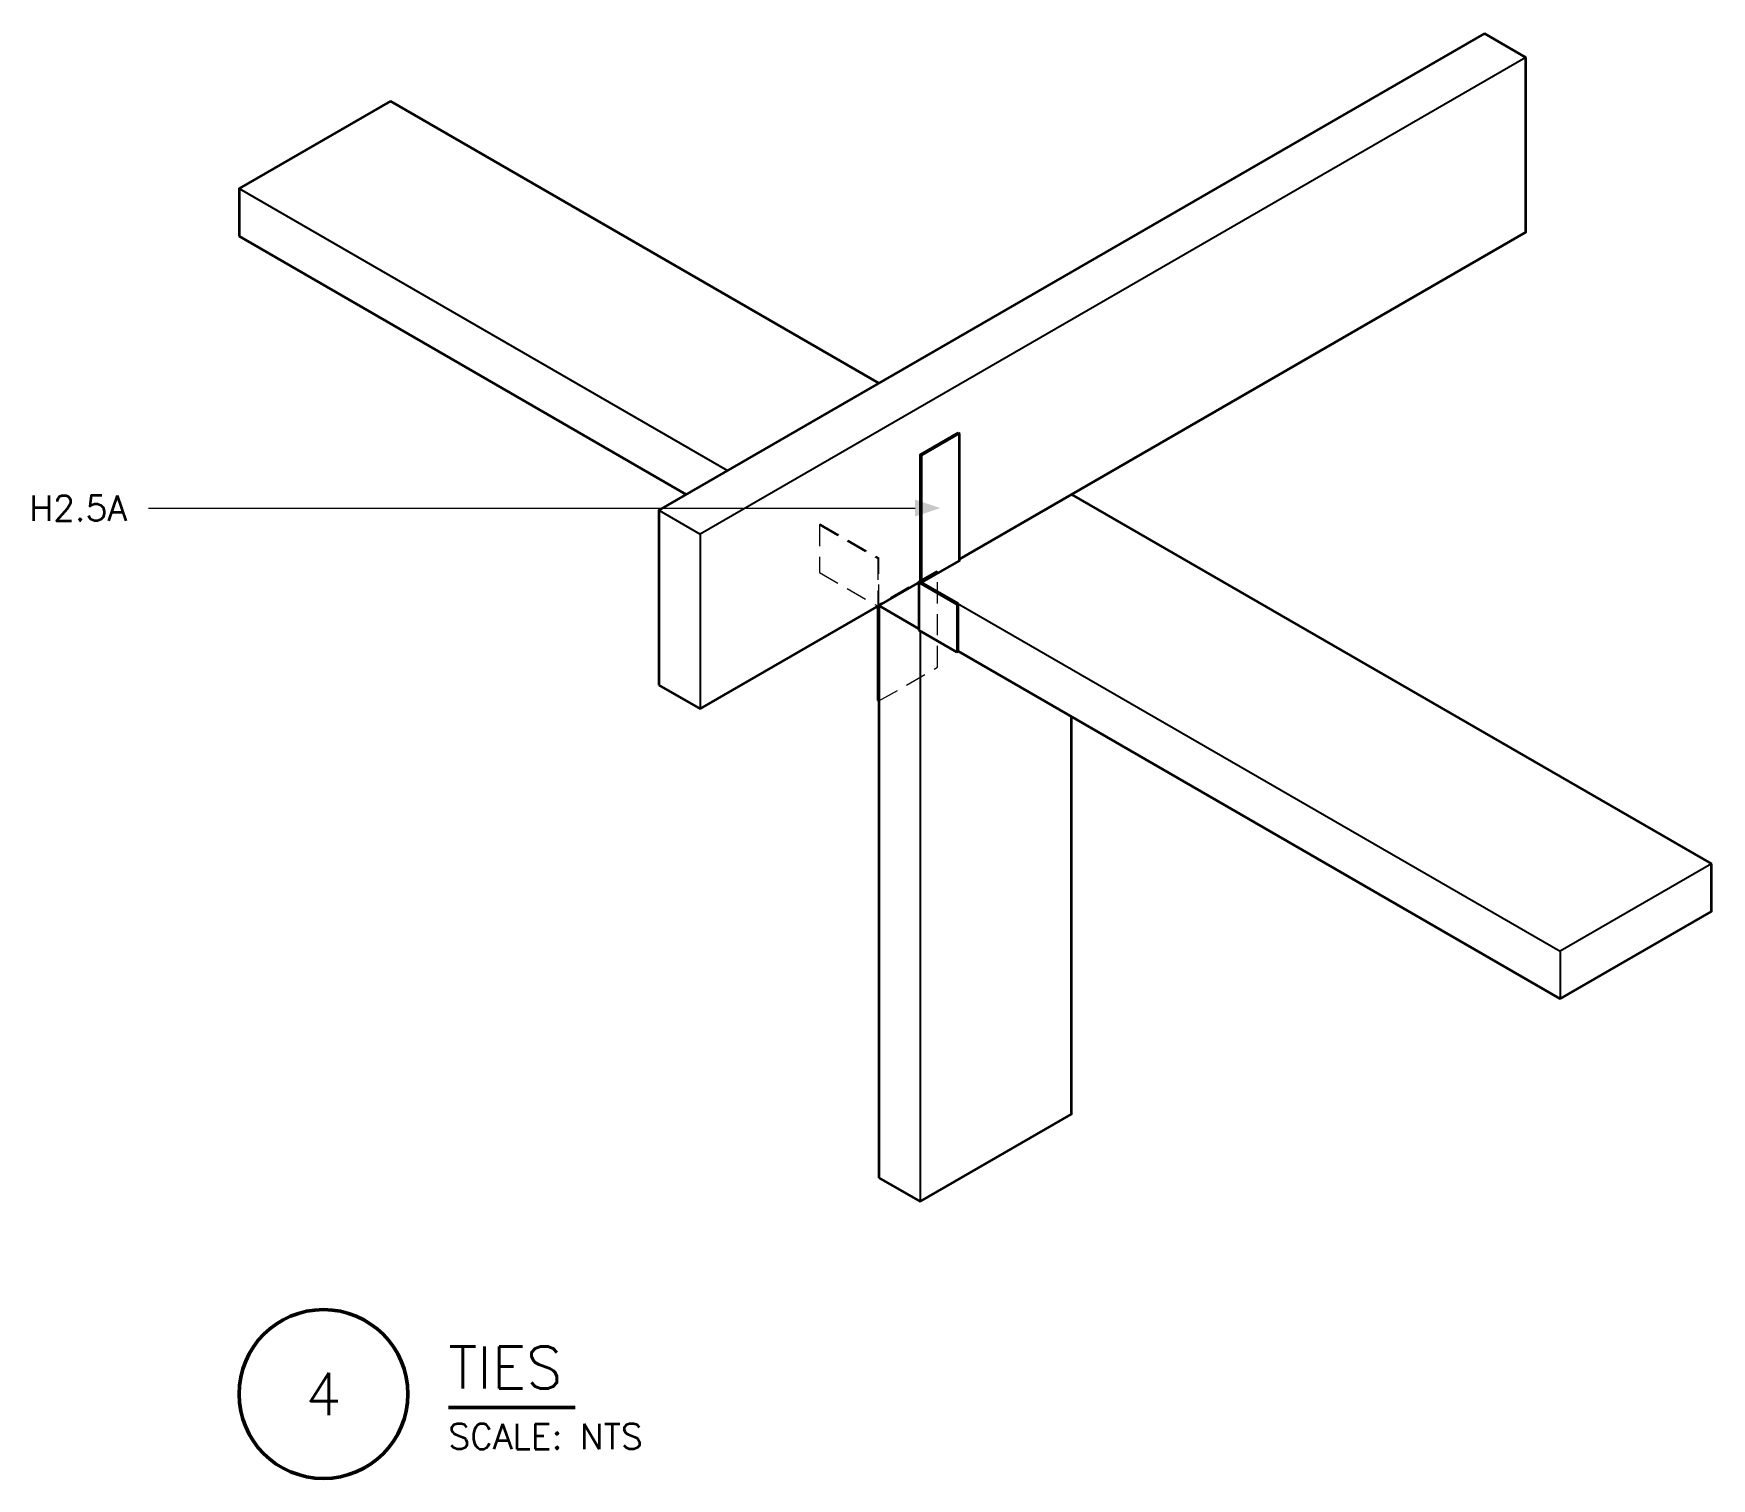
# Model space of a CAD drawing. Header units: inches. Extents: x -27.3 to 25.5, y -27.1 to 18.4.
import ezdxf
from ezdxf.enums import TextEntityAlignment as Align

# ---------------------------------------------------------------- set-up
doc = ezdxf.new("R2010")
doc.units = ezdxf.units.IN
doc.header["$MEASUREMENT"] = 0
doc.linetypes.add('DASHED', pattern=[1.003937, 0.669291, -0.334646])
for name, color, linetype, lineweight in [('S-ANNO-NOTE', 7, 'CONTINUOUS', 18), ('S-ANNO-TTLB', 7, 'CONTINUOUS', 50), ('S-DETL-BYND', 7, 'CONTINUOUS', 25), ('S-DETL-CUT', 7, 'CONTINUOUS', 50), ('S-DETL-HIDN', 7, 'DASHED', 18)]:
    doc.layers.add(name, color=color, linetype=linetype, lineweight=lineweight)
doc.styles.add('KERF', font='romans.shx')

msp = doc.modelspace()

# ---------------------------------------------------------------- hatches: boundary and pattern name
at = {"layer": 'S-ANNO-NOTE', "lineweight": 50}
msp.add_hatch(color=256, dxfattribs=at).paths.add_polyline_path([(1.286308, 3.44485), (0.489433, 3.710475), (0.489433, 3.179225)])

# ---------------------------------------------------------------- linework, layer by layer
at = {"layer": 'S-ANNO-NOTE', "lineweight": 18}
msp.add_lwpolyline([(-23.63211, 3.44485), (-22.56961, 3.44485), (0.489433, 3.44485)], dxfattribs=at)
at = {"layer": 'S-ANNO-TTLB', "lineweight": 50}
msp.add_lwpolyline([(-20.78461, -24.43125, 1), (-15.47211, -24.43125, 1)], format="xyb", close=True, dxfattribs=at)
msp.add_lwpolyline([(-14.19711, -24.85625), (-10.212735, -24.85625)], dxfattribs=at)
at = {"layer": 'S-DETL-BYND', "lineweight": 25}
for points in [[(19.702078, 17.625), (-6.278684, 2.625), (-6.278684, -2.875)], [(-20.78461, 13.5), (-5.412659, 4.625)], [(1.8817, 5.7886), (0.690915, 5.1011), (0.690915, 1.1011)], [(0.649519, 5.125), (0.690915, 5.1011)], [(-7.577722, 3.375), (-6.278684, 2.625)], [(0.608123, 1.1011), (1.798908, 0.4136)], [(0.649519, 1.125), (20.78461, -10.5)], [(-0.649519, 0.375), (0.608123, -0.3511)], [(-0.649519, 0.375), (-0.649519, -2.625)], [(1.840304, 0.4375), (1.798908, 0.4136), (1.798908, -1.0864)], [(0.649519, -0.4228), (0.649519, -18.375)], [(25.547749, -7.75), (20.78461, -10.5), (20.78461, -12)]]:
    msp.add_lwpolyline(points, dxfattribs=at)
at = {"layer": 'S-DETL-CUT', "lineweight": 35}
for points in [[(18.40304, 18.375), (-7.577722, 3.375), (-7.577722, -2.125)], [(18.40304, 18.375), (19.702078, 17.625)], [(1.8817, 1.8364), (19.702078, 12.125), (19.702078, 17.625)], [(-16.02147, 16.25), (-20.78461, 13.5), (-20.78461, 12)], [(-16.02147, 16.25), (-0.649519, 7.375)], [(-20.78461, 12), (-6.711697, 3.875)], [(1.840304, 5.8125), (0.649519, 5.125), (0.649519, 1.125)], [(1.840304, 5.8125), (1.8817, 5.7886)], [(0.690915, 1.1011), (1.8817, 1.7886), (1.8817, 5.7886)], [(5.412659, 3.875), (25.547749, -7.75)], [(-6.278684, -2.875), (0.649519, 1.125)], [(0.649519, 1.125), (0.608123, 1.1011), (0.608123, -0.3989)], [(0.649519, 1.125), (0.690915, 1.1011)], [(0.649519, 1.125), (1.840304, 0.4375)], [(-0.680609, 0.35705), (-0.680609, -2.60705)], [(-0.649519, 0.375), (0.608123, -0.3511)], [(-0.649519, 0.375), (-0.649519, -17.625)], [(1.798908, -1.0864), (1.840304, -1.0625), (1.840304, 0.4375)], [(0.608123, -0.3989), (1.798908, -1.0864)], [(1.840304, -1.0625), (20.78461, -12)], [(-7.577722, -2.125), (-6.278684, -2.875)], [(-0.680609, -2.60705), (-0.649519, -2.625)], [(0.649519, -18.375), (5.412659, -15.625), (5.412659, -3.125)], [(20.78461, -12), (25.547749, -9.25), (25.547749, -7.75)], [(-0.649519, -17.625), (0.649519, -18.375)]]:
    msp.add_lwpolyline(points, dxfattribs=at)
at = {"layer": 'S-DETL-HIDN', "linetype": 'DASHED', "lineweight": 18}
for points in [[(-2.489823, 2.9375), (-2.520913, 2.91955)], [(-2.520913, 2.91955), (-2.520913, 1.41955)], [(-2.520913, 2.91955), (-0.680609, 1.85705)], [(-2.489823, 2.9375), (-0.649519, 1.875)], [(-0.649519, 1.875), (-0.680609, 1.85705)], [(-0.680609, 1.85705), (-0.680609, 0.35705)], [(-0.649519, 0.375), (-0.649519, 1.875)], [(-2.520913, 1.41955), (-0.680609, 0.35705)], [(1.159695, 1.45545), (-0.649519, 0.4109)], [(1.190785, 1.4375), (-0.649519, 0.375)], [(1.159695, 1.45545), (1.190785, 1.4375)], [(1.190785, -1.5625), (1.190785, 1.4375)], [(-0.680609, 0.35705), (-0.649519, 0.375)], [(-0.649519, -2.625), (1.190785, -1.5625)]]:
    msp.add_lwpolyline(points, dxfattribs=at)

# ---------------------------------------------------------------- texts
at = {"layer": 'S-ANNO-NOTE', "lineweight": 18, "style": 'KERF'}
msp.add_text('H2.5A', height=0.796875, dxfattribs=at).set_placement((-27.387288, 3.046412))
at = {"layer": 'S-ANNO-TTLB', "lineweight": 50, "style": 'KERF'}
msp.add_text('TIES', height=1.328125, dxfattribs=at).set_placement((-14.19711, -24.26125))
msp.add_text('4', height=1.328125, dxfattribs=at).set_placement((-18.12836, -24.43125), align=Align.MIDDLE_CENTER)
at = {"layer": 'S-ANNO-TTLB', "lineweight": 18, "style": 'KERF'}
msp.add_text('SCALE: NTS', height=0.796875, dxfattribs=at).set_placement((-14.19711, -26.163125))

doc.saveas('drawing.dxf')
